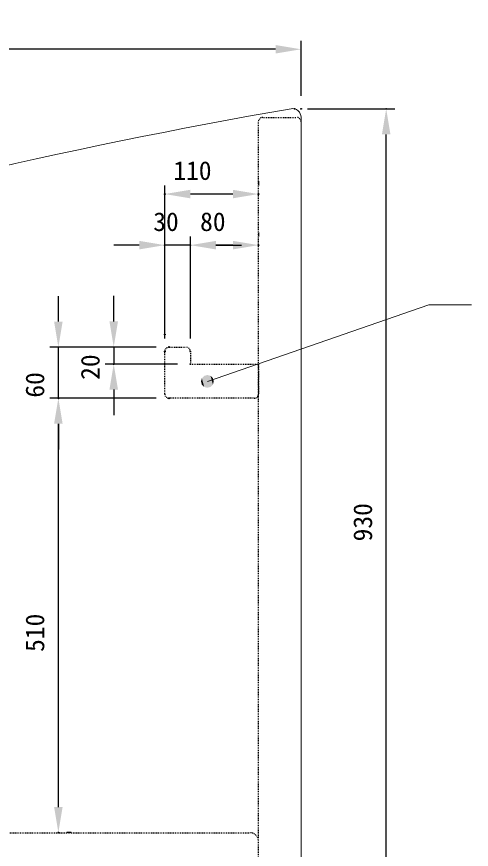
# Model space of a CAD drawing. Units: millimetres, scale not verified. Extents: x -203 to 203, y -143 to 143.
# Drawn here: x 58.6 to 112, y -85 to 12.8 of the extents above; entities that cross this region are included whole.
import ezdxf
from ezdxf.enums import TextEntityAlignment as Align

# ---------------------------------------------------------------- set-up
doc = ezdxf.new("R2010")
doc.units = ezdxf.units.MM
doc.header["$LTSCALE"] = 0.5
doc.header["$PDMODE"] = 32
doc.header["$PDSIZE"] = 0.1
doc.linetypes.add('USER1', pattern=[0.15748, 0.07874, -0.07874])
for name, color, linetype, lineweight in [('0-1_DIMENSION_LINES$02_DIMENSI', 7, 'Continuous', 25), ('0-3_DIMENSION_LINES$03_LINES', 7, 'Continuous', 18), ('0-4_DIMENSION_LINES$05_HIDE_LI', 7, 'USER1', 25)]:
    doc.layers.add(name, color=color, linetype=linetype, lineweight=lineweight)
doc.layers.add('0-2_DEFPOINTS', color=7, linetype='Continuous')
doc.styles.add('ＭＳ ゴシック', font='')
doc.styles.get('ＭＳ ゴシック').set_extended_font_data('MS Gothic')

# ---------------------------------------------------------------- blocks, each defined once
blk = doc.blocks.new('D9')
at = {"layer": '0-1_DIMENSION_LINES$02_DIMENSI'}
for p, q in [((572, 247.04), (572, 271)), ((578, 247.04), (578, 271)), ((566, 269), (560.001, 269)), ((578, 269), (572, 269)), ((584, 269), (589.999, 269))]:
    blk.add_line(p, q, dxfattribs=at)
for points in [[(566, 268), (566, 270), (572, 269)], [(584, 270), (584, 268), (578, 269)]]:
    blk.add_solid(points, dxfattribs=at)
at = {"layer": '0-2_DEFPOINTS'}
for p in [(572, 269), (572, 244.04), (578, 244.04)]:
    blk.add_point(p, dxfattribs=at)
at = {"layer": '0-1_DIMENSION_LINES$02_DIMENSI', "style": 'ＭＳ ゴシック'}
blk.add_text('30', height=4.399, dxfattribs=at).set_placement((569.286, 271), align=Align.BOTTOM_LEFT)
blk = doc.blocks.new('D6')
at = {"layer": '0-1_DIMENSION_LINES$02_DIMENSI'}
for p, q in [((605.505, 301), (626, 301)), ((624, 121), (624, 295)), ((606, 115), (626, 115))]:
    blk.add_line(p, q, dxfattribs=at)
for points in [[(625, 295), (623, 295), (624, 301)], [(623, 121), (625, 121), (624, 115)]]:
    blk.add_solid(points, dxfattribs=at)
at = {"layer": '0-2_DEFPOINTS'}
for p in [(602.505, 301), (624, 301), (603, 115)]:
    blk.add_point(p, dxfattribs=at)
at = {"layer": '0-1_DIMENSION_LINES$02_DIMENSI', "style": 'ＭＳ ゴシック'}
blk.add_text('930', height=4.399, rotation=90, dxfattribs=at).set_placement((622, 199.429), align=Align.BOTTOM_LEFT)
blk = doc.blocks.new('D7')
at = {"layer": '0-1_DIMENSION_LINES$02_DIMENSI'}
for p, q in [((570, 233.04), (545, 233.04)), ((547, 137.04), (547, 227.04)), ((550, 131.04), (549, 131.04))]:
    blk.add_line(p, q, dxfattribs=at)
for points in [[(548, 227.04), (546, 227.04), (547, 233.04)], [(546, 137.04), (548, 137.04), (547, 131.04)]]:
    blk.add_solid(points, dxfattribs=at)
at = {"layer": '0-2_DEFPOINTS'}
for p in [(547, 233.04), (573, 233.04), (547, 131.04)]:
    blk.add_point(p, dxfattribs=at)
at = {"layer": '0-1_DIMENSION_LINES$02_DIMENSI', "style": 'ＭＳ ゴシック'}
blk.add_text('510', height=4.399, rotation=90, dxfattribs=at).set_placement((545, 173.469), align=Align.BOTTOM_LEFT)
blk = doc.blocks.new('D8')
at = {"layer": '0-1_DIMENSION_LINES$02_DIMENSI'}
for p, q in [((594, 284), (594, 283)), ((572, 251), (572, 283)), ((588, 281), (578, 281))]:
    blk.add_line(p, q, dxfattribs=at)
for points in [[(578, 282), (578, 280), (572, 281)], [(588, 280), (588, 282), (594, 281)]]:
    blk.add_solid(points, dxfattribs=at)
at = {"layer": '0-2_DEFPOINTS'}
for p in [(572, 281), (594, 281), (572, 248)]:
    blk.add_point(p, dxfattribs=at)
at = {"layer": '0-1_DIMENSION_LINES$02_DIMENSI', "style": 'ＭＳ ゴシック'}
blk.add_text('110', height=4.399, dxfattribs=at).set_placement((574, 283), align=Align.BOTTOM_LEFT)
blk = doc.blocks.new('D10')
at = {"layer": '0-1_DIMENSION_LINES$02_DIMENSI'}
for p, q in [((594, 272), (594, 271)), ((578, 247.04), (578, 271)), ((588, 269), (584, 269))]:
    blk.add_line(p, q, dxfattribs=at)
for points in [[(584, 270), (584, 268), (578, 269)], [(588, 268), (588, 270), (594, 269)]]:
    blk.add_solid(points, dxfattribs=at)
at = {"layer": '0-2_DEFPOINTS'}
for p in [(578, 269), (594, 269), (578, 244.04)]:
    blk.add_point(p, dxfattribs=at)
at = {"layer": '0-1_DIMENSION_LINES$02_DIMENSI', "style": 'ＭＳ ゴシック'}
blk.add_text('80', height=4.399, dxfattribs=at).set_placement((580.286, 271), align=Align.BOTTOM_LEFT)
blk = doc.blocks.new('D11')
at = {"layer": '0-1_DIMENSION_LINES$02_DIMENSI'}
for p, q in [((560, 251.08), (560, 257.079)), ((570, 245.08), (558, 245.08)), ((560, 245.08), (560, 241.08)), ((575, 241.08), (558, 241.08)), ((560, 235.08), (560, 229.081))]:
    blk.add_line(p, q, dxfattribs=at)
for points in [[(559, 251.08), (561, 251.08), (560, 245.08)], [(561, 235.08), (559, 235.08), (560, 241.08)]]:
    blk.add_solid(points, dxfattribs=at)
at = {"layer": '0-2_DEFPOINTS'}
for p in [(573, 245.08), (560, 241.08), (578, 241.08)]:
    blk.add_point(p, dxfattribs=at)
at = {"layer": '0-1_DIMENSION_LINES$02_DIMENSI', "style": 'ＭＳ ゴシック'}
blk.add_text('20', height=4.399, rotation=90, dxfattribs=at).set_placement((558, 237.366), align=Align.BOTTOM_LEFT)
blk = doc.blocks.new('D12')
at = {"layer": '0-1_DIMENSION_LINES$02_DIMENSI'}
for p, q in [((547, 251.04), (547, 257.039)), ((570, 245.04), (545, 245.04)), ((547, 233.04), (547, 245.04)), ((570, 233.04), (545, 233.04)), ((547, 227.04), (547, 221.041))]:
    blk.add_line(p, q, dxfattribs=at)
for points in [[(546, 251.04), (548, 251.04), (547, 245.04)], [(548, 227.04), (546, 227.04), (547, 233.04)]]:
    blk.add_solid(points, dxfattribs=at)
at = {"layer": '0-2_DEFPOINTS'}
for p in [(547, 245.04), (573, 245.04), (573, 233.04)]:
    blk.add_point(p, dxfattribs=at)
at = {"layer": '0-1_DIMENSION_LINES$02_DIMENSI', "style": 'ＭＳ ゴシック'}
blk.add_text('60', height=4.399, rotation=90, dxfattribs=at).set_placement((545, 233.183), align=Align.BOTTOM_LEFT)
blk = doc.blocks.new('D14')
at = {"layer": '0-1_DIMENSION_LINES$02_DIMENSI'}
for p, q in [((434, 262.262), (434, 317)), ((604, 304.032), (604, 317)), ((598, 315), (440, 315))]:
    blk.add_line(p, q, dxfattribs=at)
for points in [[(440, 316), (440, 314), (434, 315)], [(598, 314), (598, 316), (604, 315)]]:
    blk.add_solid(points, dxfattribs=at)
at = {"layer": '0-2_DEFPOINTS'}
for p in [(434, 315), (604, 301.032), (434, 259.262)]:
    blk.add_point(p, dxfattribs=at)
at = {"layer": '0-1_DIMENSION_LINES$02_DIMENSI', "style": 'ＭＳ ゴシック'}
blk.add_text('850', height=4.399, dxfattribs=at).set_placement((510.429, 317), align=Align.BOTTOM_LEFT)
blk = doc.blocks.new('U47')
at = {"layer": '0-1_DIMENSION_LINES$02_DIMENSI', "color": 1}
for points in [[(580.701, 236.25), (580.5, 237), (580.701, 237.75)], [(581.25, 235.701), (580.701, 237.75), (581.25, 238.299)], [(580.701, 236.25), (580.701, 237.75), (581.25, 235.701)], [(582, 235.5), (581.25, 238.299), (582, 238.5)], [(581.25, 235.701), (581.25, 238.299), (582, 235.5)], [(582, 235.5), (582, 238.5), (582.75, 235.701)], [(582.75, 235.701), (582, 238.5), (582.75, 238.299)], [(582.75, 235.701), (582.75, 238.299), (583.299, 236.25)], [(583.299, 236.25), (582.75, 238.299), (583.299, 237.75)], [(583.299, 236.25), (583.299, 237.75), (583.5, 237)]]:
    blk.add_solid(points, dxfattribs=at)

msp = doc.modelspace()

# ---------------------------------------------------------------- linework, layer by layer
at = {"layer": '0-1_DIMENSION_LINES$02_DIMENSI', "color": 1, "lineweight": 18}
msp.add_lwpolyline([(81, -30), (107, -21), (112, -21)], dxfattribs=at)
at = {"layer": '0-3_DIMENSION_LINES$03_LINES'}
for p, q in [((92, -90.7), (92, 1.0135)), ((92, 0.4889), (92, -90.4889))]:
    msp.add_line(p, q, dxfattribs=at)
for centre, radius, start, end in [((202.509, -643.9898), 655.5926, 99.80777, 106.91707), ((90.9931, 1.027), 1.007, 359.23282, 99.13631)]:
    msp.add_arc(centre, radius, start, end, dxfattribs=at)
at = {"layer": '0-4_DIMENSION_LINES$05_HIDE_LI'}
for p, q in [((87.5, 1), (91.5, 1)), ((87, -91), (87, 0.4889)), ((76.5, -25.98), (78.5, -25.98)), ((76, -31.48), (76, -26.48)), ((79, -26.48), (79, -27.96)), ((86.5, -31.98), (76.5, -31.98)), ((9, -83), (86, -83))]:
    msp.add_line(p, q, dxfattribs=at)
msp.add_lwpolyline([(79, -27.96), (87, -27.96), (87, -31.48)], dxfattribs=at)
for centre, radius, start, end in [((87.5056, 0.4944), 0.5057, 90.63652, 180.62268), ((91.4944, 0.4944), 0.5057, 359.37732, 89.36348), ((76.5, -26.48), 0.5, 90, 180), ((78.5, -26.48), 0.5, 0, 90), ((76.5, -31.48), 0.5, 180, 270), ((86.5, -31.48), 0.5, 270, 0), ((86, -84), 1, 0, 90)]:
    msp.add_arc(centre, radius, start, end, dxfattribs=at)

# ---------------------------------------------------------------- block references
at = {"layer": '0-1_DIMENSION_LINES$02_DIMENSI', "xscale": 0.5, "yscale": 0.5}
for name in ['D14', 'D6', 'D8', 'D9', 'D10', 'D12', 'D11', 'U47', 'D7']:
    msp.add_blockref(name, (-210, -148.5), dxfattribs=at)

doc.saveas('drawing.dxf')
